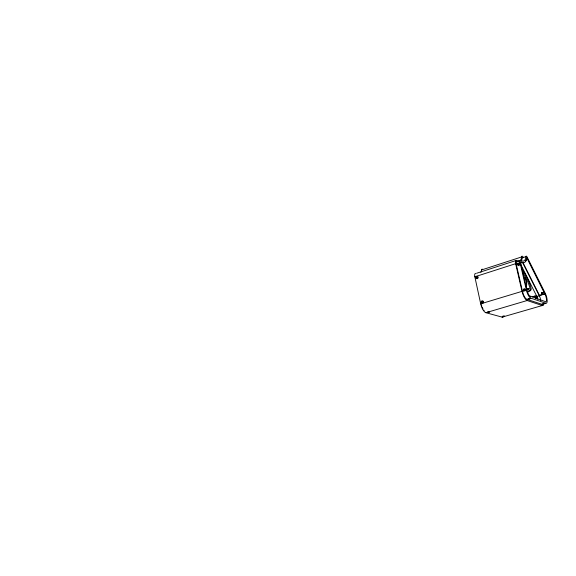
<?xml version="1.0" encoding="UTF-8"?>
<svg xmlns="http://www.w3.org/2000/svg" width="576" height="576" viewBox="0 0 576 576"><rect width="100%" height="100%" fill="white"/><g stroke="black" fill="none" stroke-linecap="round" stroke-linejoin="round"><path stroke-width="0.86" d="M526.853 299.318L530.791 298.152L546.077 303.3A6.948 2.189 72.3 0 0 545.357 293.501L527.026 256.867A2.03 0.648 71.5 0 0 525.996 256.435L525.91 257.119A19.807 6.422 71.1 0 1 522.504 261.094L520.373 260.309A2.945 0.965 71.6 0 0 519.898 260.82L515.981 262.303A2.938 0.972 71.6 0 0 516.06 263.534L522.511 291.514A7.2 2.383 72.2 0 0 526.853 299.318L542.254 304.409A6.934 2.21 72.3 0 0 543.046 303.89M523.332 257.364A3.269 1.058 71.5 0 0 522.31 256.226L522.137 256.183A3.269 1.058 71.5 0 0 521.611 256.946L521.554 257.429A18.511 6.077 71.1 0 1 520.157 260.64M522.958 257.71A2.03 0.655 71.5 0 0 522.18 257.666L522.094 258.358A19.757 6.487 71.1 0 1 521.1 261.209M519.898 260.827L519.862 261.05A2.945 0.965 71.6 0 0 519.948 262.282L526.457 290.326A7.214 2.362 72.2 0 0 530.791 298.152M482.587 269.302A3.182 1.166 71.6 0 0 481.601 269.935L481.522 270.41A18.022 6.674 71.2 0 1 480.866 272.347M487.591 311.983L488.448 311.904M544.846 294.041L545.098 294.235A5.314 1.67 72.3 0 1 545.645 301.73L530.323 296.136L530.417 296.539A5.522 1.807 72.2 0 1 527.105 290.556L520.646 262.764A1.26 0.41 71.6 0 1 520.826 261.914L522.936 262.692A21.478 6.962 71.1 0 0 526.622 258.365L526.745 257.71L544.846 294.041L539.208 295.517L522.835 262.987M477.814 278.057C475.898 278.914 477.727 275.717 477.662 277.805C476.366 279.137 476.366 276.041 477.799 277.15M483.041 302.652C484.351 301.356 480.758 301.198 482.314 302.666C484.315 302.09 481.349 300.974 482.494 302.681M503.914 315.936L502.783 316.159M519.278 263.945L517.932 264.571M527.234 291.787L528.912 290.93A2.275 1.886 13.8 0 0 530.057 288.497A59.184 48.917 19.8 0 0 522.713 272.354M527.81 291.989L530.05 290.88A3.103 2.578 13.8 0 0 531.158 288.533L530.971 287.971A59.846 49.486 19.7 0 0 522.043 269.525M543.888 303.696C544.752 302.796 541.03 304.423 543.888 303.696A8.158 2.599 72.3 0 1 542.268 305.525L502.135 317.131L485.885 312.71A8.244 3.082 72.4 0 1 480.694 303.833L474.847 276.797A4.09 1.526 71.7 0 1 475.762 273.535M481.601 269.935L521.611 256.946M522.144 257.868L525.967 256.63M476.611 273.262L516.362 260.41L517.586 260.921A18.511 6.077 71.1 0 0 518.99 261.166M520.531 260.352L516.492 261.554A2.938 0.972 71.6 0 0 516.017 262.073M474.847 276.797L515.635 263.686A4.205 1.39 71.6 0 1 515.47 261.086L515.556 260.813A4.205 1.39 71.6 0 1 516.362 260.41M516.139 263.93L520.027 262.678M520.466 262.98L522.122 262.447M480.694 303.833L522.022 291.348A8.467 2.808 72.2 0 0 527.134 300.528L542.268 305.525M522.511 291.514L526.457 290.326M532.246 296.834L536.422 295.596L537.869 299.39M534.787 296.086L535.025 296.561L539.41 295.92A5.292 1.699 72.3 0 1 540.742 300.499M544.082 294.077L539.208 295.517L539.41 295.92M535.025 296.561L535.306 297.187L536.94 296.698M537.199 297.353L535.565 297.835L535.306 297.187M485.885 312.71L527.134 300.528M535.81 298.505L537.444 298.022M541.98 304.351L545.81 303.242M520.841 264.708L536.422 295.596M522.756 262.274L539.532 295.618M515.635 263.686L522.022 291.348M475.258 276.595L475.33 276.998M503.503 316.548A7.949 2.858 72.6 0 1 502.135 317.131M524.959 289.447A14.566 12.168 15.4 0 1 524.167 290.477M524.578 277.063A14.566 12.168 15.4 0 1 525.895 279.504M526.327 280.778A14.566 12.168 15.4 0 1 526.478 285.934M529.056 288.41A0.828 0.684 13.8 0 1 527.544 288.331M543.37 292.291A0.835 0.691 12.4 0 1 541.735 292.32M524.47 290.614A0.85 0.799 -63.1 0 1 525.06 289.109M519.264 265.73A0.85 0.785 -59.6 0 1 518.364 264.996A0.85 0.785 -59.6 0 1 519.228 264.089M526.147 259.582A0.842 0.713 13.3 0 1 525.571 260.842M524.455 277.466A14.573 12.168 15.4 0 1 526.356 286.337M484.135 310.522A7.128 2.664 72.4 0 1 483.869 310.205M483.012 308.909A7.128 2.664 72.4 0 1 482.774 308.462M482.386 307.67A7.128 2.664 72.4 0 1 482.242 307.339M481.831 306.302A7.128 2.664 72.4 0 1 481.594 305.59M481.248 304.33A7.128 2.664 72.4 0 1 481.169 303.97M487.073 312.523L489.528 312.062L487.123 312.458M528.516 299.066L530.208 298.735L528.516 299.066M502.265 316.67L504.641 316.231L502.265 316.67M477.54 278.474A1.238 1.116 -67.6 0 0 477.504 276.372A1.238 1.116 -67.6 0 0 475.819 277.582A1.238 1.116 -67.6 0 0 477.54 278.474M482.962 302.954A1.246 1.138 -71.6 0 0 482.724 300.845A1.246 1.138 -71.6 0 0 481.133 302.22A1.246 1.138 -71.6 0 0 482.962 302.954M527.357 289.512A0.828 0.684 13.8 0 0 528.761 289.426A0.828 0.684 13.8 0 0 527.868 288.425A0.828 0.684 13.8 0 0 527.357 289.512M518.688 265.313A0.85 0.785 -59.7 0 0 518.803 263.866A0.85 0.785 -59.7 0 0 517.55 264.578A0.85 0.785 -59.7 0 0 518.688 265.313M524.606 290.354A0.857 0.799 -63.2 0 0 524.57 288.9A0.857 0.799 -63.2 0 0 523.375 289.728A0.857 0.799 -63.2 0 0 524.606 290.354M541.714 293.738A0.835 0.691 12.5 0 0 543.082 293.472A0.835 0.691 12.5 0 0 542.023 292.586A0.835 0.691 12.5 0 0 541.714 293.738"/></g></svg>
